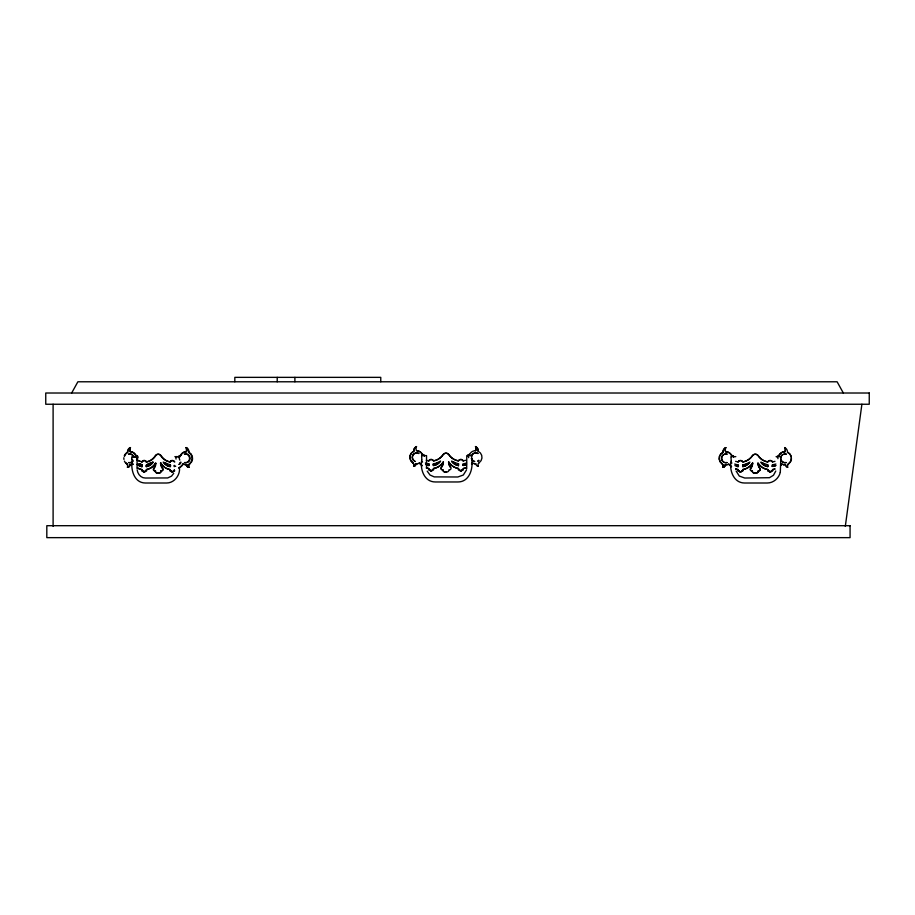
<?xml version="1.0" encoding="UTF-8"?>
<svg xmlns="http://www.w3.org/2000/svg" width="915" height="915" viewBox="0 0 915 915"><rect width="100%" height="100%" fill="white"/><g stroke="black" fill="none" stroke-linecap="round" stroke-linejoin="round"><path stroke-width="1.37" d="M421.804 459.09L421.632 456.013M731.199 460.028L730.925 457.043M468.629 457.637L468.629 456.779M777.922 458.678L777.922 457.809M179.58 468.663C179.763 475.789 174.067 482.994 166.656 483.006L145.256 483.006C133.67 482.834 130.307 468.594 132.343 459.319M471.717 458.85L471.648 456.013M179.786 460.085L179.191 458.324L179.786 456.562M781.021 459.89L781.033 456.562M466.696 468.789L466.776 455.613L471.465 455.613M433.138 464.717L433.355 464.065M132.675 459.89C131.074 460.714 131.497 455.304 132.824 457.043M845.3 526.411L861.896 404.247M421.849 459.616C419.733 468.949 424.183 481.999 435.346 481.965L457.969 481.965C469.761 481.953 473.661 467.851 471.465 458.289M780.312 472.312L780.769 459.319M429.055 465.06L428.986 464.214M462.921 464.374L462.99 465.232M738.577 465.929L737.948 466.661L738.085 464.969M466.478 469.99L463.299 475.034L457.809 476.99L434.259 476.898L430.016 475.034L427.214 471.156M775.771 471.031L773.472 475.262L769.492 477.699L744.787 478.03L739.309 476.075L736.129 471.031M780.312 472.3C778.928 478.202 773.438 483.029 767.262 483.006L744.638 483.006C733.475 483.04 729.026 469.99 731.131 460.657M170.636 466.101C169.824 468.274 169.824 463.242 170.636 465.415M428.986 465.232L428.78 463.928M71.667 393.015L77.878 381.784L837.122 381.784L843.333 393.015M173.713 473.352L171.528 476.143L167.685 477.939L145.405 478.03C141.139 478.168 137.696 474.267 137.136 469.83M742.66 465.106L742.66 466.41M152.805 462.132L152.107 463.104A11.804 11.072 -90 0 1 147.544 466.295C141.116 466.433 155.07 460.485 152.553 463.104A11.804 11.072 -90 0 1 147.99 466.295L146.206 466.661M183.846 464.305L182.931 463.997L182.199 465.014A14.64 13.736 90 0 1 178.619 468M183.377 463.997L182.645 465.014A14.64 13.736 90 0 1 179.077 468M471.477 463.974L472.918 463.265M471.648 463.974L472.426 462.956M780.792 465.014L782.222 464.305M780.952 465.014L781.742 463.997M433.47 463.928L433.298 465.506M462.91 464.065L466.581 462.99M137.113 464.431A11.804 11.072 90 0 0 140.327 466.295C143.884 467.817 141.242 462.189 138.588 464.031M141.665 466.661L142.248 466.547M153.251 462.132L146.652 464.854L146.652 466.661M433.298 463.928L436.855 462.99M458.541 463.825L458.369 465.621L458.541 463.825L452.49 461.812M742.603 464.969L746.16 464.031M767.811 464.969L767.685 466.661L767.845 464.854L761.806 462.853M775.897 464.031L772.477 464.854L772.294 466.261M179.9 462.853L180.93 462.132L180.232 463.104A11.804 11.072 -90 0 1 178.883 464.431M133.064 463.997L131.062 464.82M419.07 463.265L420.5 463.974A14.64 14.514 -90 0 0 422.272 465.621M419.722 462.956L417.434 463.779M728.363 464.305L729.804 465.014A14.64 14.514 -90 0 0 731.565 466.661M436.684 462.99L440.584 461.091L439.841 462.064A11.804 11.701 -90 0 1 435.025 465.255L433.435 465.621M745.988 464.031L749.888 462.132L749.145 463.104A11.804 11.701 -90 0 1 744.33 466.295L742.603 466.547M133.052 464.305L129.45 464.889A2.173 2.036 -90 0 1 127.437 467.279A3.008 2.814 -90 0 0 126.453 463.699A6.588 6.176 -90 0 1 124.406 461.08M726.739 464.82L728.534 464.305M174.33 466.661C175.463 463.916 172.18 466.421 175.669 466.295M463.162 460.897L463.333 460.897A2.756 2.734 -90 0 0 458.541 460.897A14.64 14.514 -90 0 1 448.762 454.423A3.569 3.546 -90 0 0 443.386 454.423A14.64 14.514 -90 0 1 433.607 460.897A2.756 2.734 -90 0 0 428.815 460.897L428.643 460.897A2.756 2.734 -90 0 1 433.435 460.897A14.64 14.514 -90 0 0 443.215 454.423A3.569 3.546 -90 0 1 448.59 454.423A14.64 14.514 -90 0 0 458.369 460.897A2.756 2.734 -90 0 1 463.162 460.897L465.666 460.302M463.024 465.506L464.751 465.255A11.804 11.701 -90 0 0 466.524 464.465M742.74 466.661L744.158 466.295A11.804 11.701 -90 0 0 748.973 463.104M772.477 461.938L772.649 461.938A2.756 2.734 -90 0 0 767.845 461.938A14.64 14.514 -90 0 1 758.066 455.464A3.569 3.546 -90 0 0 752.69 455.464A14.64 14.514 -90 0 1 742.911 461.938A2.756 2.734 -90 0 0 738.119 461.938L737.948 461.938A2.756 2.734 -90 0 1 742.74 461.938A14.64 14.514 -90 0 0 752.53 455.464A3.569 3.546 -90 0 1 757.906 455.464A14.64 14.514 -90 0 0 767.685 461.938A2.756 2.734 -90 0 1 772.477 461.938L774.982 461.343M772.226 466.41L774.056 466.295A11.804 11.701 -90 0 0 775.84 465.506M136.93 458.564A1.704 1.601 -90 0 0 135.637 455.567A6.588 6.176 -90 0 0 130.593 451.77A4.781 4.484 -90 0 1 130.468 447.618L130.022 447.618A4.781 4.484 -90 0 0 130.022 451.793L131.039 451.77A6.588 6.176 -90 0 1 136.083 455.567A1.704 1.601 -90 0 1 137.925 456.962A1.704 1.601 -90 0 1 136.621 458.93M415.73 463.848L417.606 463.779M725.629 451.793L725.801 451.793A4.781 4.747 -90 0 1 725.801 447.618L725.629 447.618A4.781 4.747 -90 0 0 725.629 451.793L726.407 451.77A6.588 6.531 -90 0 1 731.737 455.567A1.704 1.693 -90 0 1 733.693 456.962M725.035 464.889L726.91 464.82M424.388 455.922A1.704 1.693 -90 0 0 422.433 454.526A6.588 6.531 -90 0 0 417.103 450.729L416.508 450.752A4.781 4.747 -90 0 1 416.508 446.589L416.336 446.589A5.09 5.044 -90 0 0 413.603 451.301A6.588 6.531 -90 0 0 412.562 462.658A3.008 2.974 -90 0 1 413.603 466.25L413.774 466.25A2.173 2.15 -90 0 0 415.902 463.848M475.64 446.589A4.781 4.747 -90 0 1 475.64 450.752L475.48 450.752A4.781 4.747 -90 0 0 475.48 446.589L475.64 446.589A5.09 5.044 -90 0 1 478.373 451.301L478.202 451.301A5.09 5.044 -90 0 0 477.264 448.144M185.974 451.793A4.781 4.484 -90 0 0 185.974 447.618L186.431 447.618A5.09 4.781 -90 0 1 189.016 452.342A6.588 6.176 -90 0 1 190 463.699A3.008 2.814 -90 0 0 189.016 467.279L188.559 467.279A2.173 2.036 -90 0 1 186.546 464.889L184.933 464.82M784.784 447.618L784.956 447.618A4.781 4.747 -90 0 1 784.956 451.793L784.784 451.793A4.781 4.747 -90 0 0 784.784 447.618A5.09 5.055 -90 0 1 787.518 452.342A6.588 6.531 -90 0 1 790.915 456.047M413.603 451.301L413.774 451.301A5.09 5.044 -90 0 1 416.508 446.589M185.974 447.618A5.09 4.781 -90 0 1 188.559 452.342L189.016 452.342M725.206 464.889A2.173 2.15 -90 0 1 723.067 467.279L722.907 467.279A3.008 2.974 -90 0 0 721.866 463.699A6.588 6.531 -90 0 1 722.907 452.342L723.067 452.342A5.09 5.055 -90 0 1 725.801 447.618M787.518 452.342L787.689 452.342A6.588 6.531 -90 0 1 788.73 463.699A3.008 2.974 -90 0 0 787.689 467.279L787.518 467.279A3.008 2.974 -90 0 1 787.3 466.307M416.931 450.729A6.588 6.531 -90 0 1 422.261 454.526L422.433 454.526M467.588 455.922A1.704 1.693 -90 0 1 469.544 454.526L469.715 454.526A1.704 1.693 -90 0 0 467.759 455.922M178.517 456.962A1.704 1.601 -90 0 1 180.369 455.567L180.815 455.567A6.588 6.176 -90 0 1 185.859 451.77M421.849 455.613L426.539 455.613L426.539 467.462M726.236 451.77A6.588 6.531 -90 0 1 731.565 455.567L731.737 455.567M784.361 451.77A6.588 6.531 -90 0 0 779.02 455.567L778.859 455.567A6.588 6.531 -90 0 1 784.189 451.77L784.956 451.793M132.343 456.654L137.067 456.654L137.067 468.503M174.857 456.654L179.58 456.654M731.199 456.619L735.82 456.654M776.08 456.654L780.769 456.654M143.072 460.897A2.756 2.585 -90 0 0 142.111 461.938L141.665 461.938A2.756 2.585 -90 0 1 146.206 461.938L146.652 461.938A14.64 13.736 90 0 0 155.905 455.464M169.801 461.938L170.247 461.938A2.756 2.585 -90 0 1 174.776 461.938L174.33 461.938A2.756 2.585 -90 0 0 169.801 461.938A14.64 13.736 90 0 1 160.537 455.464A3.569 3.351 -90 0 0 155.458 455.464A14.64 13.736 90 0 1 146.206 461.938M443.215 462.052L443.386 462.052A8.83 8.75 -90 0 1 441.43 467.428A1.464 1.453 -90 0 0 442.94 469.761A2.402 2.379 -90 0 0 446.062 471.946L445.891 471.946A2.402 2.379 -90 0 1 442.769 469.761A1.464 1.453 -90 0 1 441.259 467.428A8.83 8.75 -90 0 0 443.215 462.052A14.64 14.514 -90 0 1 433.435 468.537L433.435 469.761M448.739 463.505A8.83 8.75 -90 0 1 448.59 462.052L448.762 462.052A14.64 14.514 -90 0 0 458.541 468.537L458.541 469.761M412.562 462.658L412.734 462.658A3.008 2.974 -90 0 1 413.774 466.25M478.373 466.25L478.202 466.25A3.008 2.974 -90 0 1 479.243 462.658L479.414 462.658M158.341 473.066A2.402 2.253 -90 0 0 160.96 470.802A1.464 1.373 -90 0 0 162.401 468.469A8.83 8.281 -90 0 1 160.537 463.093L160.983 463.093A14.64 13.736 90 0 0 164.048 466.661M752.53 463.093L752.69 463.093A8.83 8.75 -90 0 1 750.735 468.469A1.464 1.453 -90 0 0 752.244 470.802A2.402 2.379 -90 0 0 755.367 472.986L755.207 472.986A2.402 2.379 -90 0 1 752.073 470.802A1.464 1.453 -90 0 1 750.563 468.469A8.83 8.75 -90 0 0 752.53 463.093A14.64 14.514 -90 0 1 742.74 469.578L742.74 470.802M126.453 463.699L126.899 463.699A3.008 2.814 -90 0 1 127.562 464.408M188.559 467.279A3.008 2.814 -90 0 1 189.542 463.699L190 463.699M721.866 463.699L722.026 463.699A3.008 2.974 -90 0 1 723.067 467.279M787.346 465.644A3.008 2.974 -90 0 1 788.558 463.699L788.73 463.699M729.026 463.997L729.632 465.014A14.64 14.514 -90 0 0 731.394 466.661M129.45 464.889L129.896 464.889A2.173 2.036 -90 0 1 127.883 467.279L127.437 467.279M141.665 464.854L142.248 464.969M186.546 464.889L186.992 464.889A2.173 2.036 -90 0 0 189.016 467.279M772.477 464.854L772.226 466.101M785.39 464.889L785.562 464.889A2.173 2.15 -90 0 0 787.689 467.279M426.31 467.942A14.64 14.514 -90 0 0 428.643 468.537L428.815 469.761M433.435 468.537L433.607 468.537A14.64 14.514 -90 0 0 443.386 462.052M448.59 462.052A14.64 14.514 -90 0 0 458.369 468.537L458.541 468.537M465.666 467.942A14.64 14.514 -90 0 1 463.333 468.537L463.162 468.537A14.64 14.514 -90 0 0 465.495 467.942M137.376 468A14.64 13.736 90 0 0 141.665 469.578L142.111 470.802M146.206 470.802L146.652 469.578A14.64 13.736 90 0 0 155.905 463.093M160.537 463.093A14.64 13.736 90 0 0 169.801 469.578L170.247 470.802M735.614 468.972A14.64 14.514 -90 0 0 737.948 469.578L738.119 470.802M742.74 469.578L742.911 469.578A14.64 14.514 -90 0 0 752.69 463.093M757.894 463.093A14.64 14.514 -90 0 0 767.685 469.578L767.845 470.802M772.477 470.802L772.649 469.578A14.64 14.514 -90 0 0 774.982 468.972M463.333 469.761L461.972 469.761A1.212 1.201 -90 0 1 460.771 470.973A1.212 1.201 -90 0 1 459.57 469.761M143.255 470.802L141.665 470.802L141.665 469.578M146.206 469.578A14.64 13.736 90 0 0 155.458 463.093A8.83 8.281 -90 0 1 153.606 468.469A1.464 1.373 -90 0 0 155.035 470.802L155.481 470.802A2.402 2.253 -90 0 0 155.95 472.174M160.96 470.802L161.417 470.802A1.464 1.373 -90 0 0 162.847 468.469A8.83 8.281 90 0 1 160.983 463.093M174.776 470.802L173.198 470.802A1.212 1.132 -90 0 1 172.066 472.014A1.212 1.132 -90 0 1 170.933 470.802M755.573 473.066A2.402 2.379 -90 0 0 758.341 470.802L758.512 470.802A1.464 1.453 -90 0 0 760.022 468.469A8.83 8.75 -90 0 1 758.066 463.093A14.64 14.514 -90 0 0 767.845 469.578M155.035 470.802A2.402 2.253 -90 0 0 157.998 472.986L158.444 472.986A2.402 2.253 -90 0 1 156.454 472.678M475.64 450.752L474.874 450.729A6.588 6.531 -90 0 0 469.544 454.526M783.686 464.82L785.562 464.889M474.37 463.779L476.075 463.848A2.173 2.15 -90 0 0 478.202 466.25M186.431 451.793L185.413 451.77A6.588 6.176 -90 0 0 180.369 455.567M186.992 464.889L182.931 463.997M755.207 472.986L755.744 473.066A2.402 2.379 -90 0 0 758.512 470.802M157.998 472.986L158.787 473.066A2.402 2.253 -90 0 0 161.417 470.802M767.845 466.661L766.267 466.295A11.804 11.701 -90 0 1 761.44 463.104M735.614 461.343L738.119 461.938M734.699 464.031L738.371 465.106M736.529 466.295L738.119 466.661M458.541 465.621L456.951 465.255A11.804 11.701 -90 0 1 452.136 462.064M426.31 460.302L428.815 460.897M425.395 462.99L429.066 464.065M427.225 465.255L428.815 465.621M170.247 464.854L163.19 462.132L163.899 463.104A11.804 11.072 90 0 0 168.452 466.295L170.247 466.661M142.111 461.938L137.376 460.359M139.046 464.031L142.111 464.854M142.111 466.661L140.773 466.295A11.804 11.072 90 0 1 137.559 464.431M783.858 464.82L781.57 463.997M474.542 463.779L472.254 462.956M764.597 464.031L760.868 462.132L761.612 463.104A11.804 11.701 -90 0 0 766.438 466.295M455.293 462.99L451.564 461.091L452.307 462.064A11.804 11.701 -90 0 0 457.123 465.255M164.677 462.853L167.171 464.031M139.904 461.343L136.518 459.444M731.131 462.132L731.874 463.104M421.838 461.091L422.581 462.064M419.55 462.956L420.328 463.974A14.64 14.514 -90 0 0 422.101 465.621M772.649 469.578L772.649 470.802L771.276 470.802A1.212 1.201 -90 0 1 770.075 472.014A1.212 1.201 -90 0 1 768.875 470.802M767.685 469.578L767.685 470.802L769.046 470.802A1.212 1.201 -90 0 0 770.247 472.014A1.212 1.201 -90 0 0 771.448 470.802M742.911 469.578L742.911 470.802L741.539 470.802A1.212 1.201 -90 0 1 740.349 472.014A1.212 1.201 -90 0 1 739.148 470.802M737.948 469.578L737.948 470.802L739.309 470.802A1.212 1.201 -90 0 0 740.51 472.014A1.212 1.201 -90 0 0 741.71 470.802M463.333 468.537L463.162 469.761M458.369 468.537L458.369 469.761L459.742 469.761A1.212 1.201 -90 0 0 460.943 470.973A1.212 1.201 -90 0 0 462.144 469.761M433.607 468.537L433.607 469.761L432.235 469.761A1.212 1.201 -90 0 1 431.045 470.973A1.212 1.201 -90 0 1 429.844 469.761M428.643 468.537L428.643 469.761L430.016 469.761A1.212 1.201 -90 0 0 431.217 470.973A1.212 1.201 -90 0 0 432.406 469.761M380.766 381.784L380.766 377.357L234.823 377.357L234.823 381.784M294.893 377.357L294.893 381.784M277.211 377.357L277.211 381.784M174.33 469.578L174.33 470.802M169.801 469.578L169.801 470.802L171.38 470.802A1.212 1.132 -90 0 0 172.512 472.014A1.212 1.132 -90 0 0 173.644 470.802M146.652 469.578L146.652 470.802L145.073 470.802A1.212 1.132 -90 0 1 143.941 472.014A1.212 1.132 -90 0 1 142.797 470.802M53.104 404.247L53.104 526.285M446.268 472.026A2.402 2.379 -90 0 0 449.036 469.761L449.208 469.761A1.464 1.453 -90 0 0 450.718 467.428A8.83 8.75 -90 0 1 448.762 462.052M428.815 468.537A14.64 14.514 -90 0 1 426.482 467.942M439.669 462.064A11.804 11.701 -90 0 1 434.854 465.255M475.48 446.589A5.09 5.044 -90 0 1 476.967 447.767M415.719 464.443A2.173 2.15 -90 0 1 413.603 466.25M412.734 462.658A6.588 6.531 -90 0 1 413.774 451.301M466.353 464.465A11.804 11.701 -90 0 1 464.58 465.255M422.261 454.526A1.704 1.693 -90 0 1 424.217 455.922M478.202 451.301A6.588 6.531 -90 0 1 479.243 462.658M450.546 467.428A8.83 8.75 -90 0 1 448.842 463.974M427.397 465.255A11.804 11.701 -90 0 1 425.624 464.465M476.944 453.062A4.369 4.335 -90 0 1 477.985 453.497M478.888 460.382A4.369 4.335 -90 0 1 477.985 461.069M474.702 461.515A4.369 4.335 -90 0 1 471.625 458.415M471.625 456.15A4.369 4.335 -90 0 1 475.823 452.914M476.749 453.062A4.369 4.335 -90 0 1 477.802 453.497M478.694 460.382A4.369 4.335 -90 0 1 477.802 461.069M474.508 461.515A4.369 4.335 -90 0 1 471.442 458.415M471.442 456.15A4.369 4.335 -90 0 1 475.628 452.914M417.812 453.062A4.369 4.335 -90 0 1 418.864 453.497M414.529 461.069A4.369 4.335 -90 0 1 416.691 452.914M417.629 453.062A4.369 4.335 -90 0 1 418.67 453.497M415.387 461.515A4.369 4.335 -90 0 1 416.508 452.914M738.119 469.578A14.64 14.514 -90 0 1 735.786 468.972M722.907 452.342A5.09 5.055 -90 0 1 725.629 447.618M758.341 470.802A1.464 1.453 -90 0 0 759.862 468.469A8.83 8.75 -90 0 1 758.043 464.546M725.046 465.186A2.173 2.15 -90 0 1 722.907 467.279M722.026 463.699A6.588 6.531 -90 0 1 723.067 452.342M775.668 465.506A11.804 11.701 -90 0 1 773.896 466.295M731.565 455.567A1.704 1.693 -90 0 1 733.521 456.962M791.292 457.717A6.588 6.531 -90 0 1 788.558 463.699M774.811 468.972A14.64 14.514 -90 0 1 772.477 469.578M777.075 456.962A1.704 1.693 -90 0 1 779.02 455.567M736.701 466.295A11.804 11.701 -90 0 1 734.928 465.506M784.006 454.103A4.369 4.335 -90 0 1 786.248 454.103M786.248 462.555A4.369 4.335 -90 0 1 780.941 459.456M780.941 457.191A4.369 4.335 -90 0 1 782.954 454.538M783.823 454.103A4.369 4.335 -90 0 1 786.065 454.103M786.065 462.555A4.369 4.335 -90 0 1 780.747 459.456M780.747 457.191A4.369 4.335 -90 0 1 782.771 454.538M724.863 454.103A4.369 4.335 -90 0 1 727.116 454.103M727.116 462.555A4.369 4.335 -90 0 1 724.863 462.555M723.822 462.109A4.369 4.335 -90 0 1 723.822 454.538M726.922 462.555A4.369 4.335 -90 0 1 721.466 458.324A4.369 4.335 -90 0 1 726.922 454.103M134.665 457.065A1.67 0.583 -90 0 1 135.477 457.065M176.115 457.065A1.67 0.583 -90 0 1 176.938 457.065M176.023 459.078A1.67 0.583 -90 0 1 176.023 457.409M155.882 463.585A8.83 8.281 90 0 1 155.23 466.398M155.035 466.844A8.83 8.281 90 0 1 154.326 468.08M142.111 469.578A14.64 13.736 90 0 1 137.822 468M155.481 470.802A1.464 1.373 -90 0 1 154.052 468.469M145.519 470.802A1.212 1.132 -90 0 1 143.586 471.66M126.899 463.699A6.588 6.176 -90 0 1 125.721 462.532M124.669 456.047A6.588 6.176 -90 0 1 127.883 452.342M127.94 451.381A5.09 4.781 -90 0 1 130.468 447.618M143.483 460.68A2.756 2.585 -90 0 1 146.652 461.938M123.937 459.433A6.588 6.176 -90 0 1 123.868 457.717M124.223 456.047A6.588 6.176 -90 0 1 127.437 452.342A5.09 4.781 -90 0 1 130.022 447.618M180.678 463.104A11.804 11.072 -90 0 1 179.329 464.431M168.909 466.295A11.804 11.072 90 0 1 164.345 463.104M170.247 461.938A14.64 13.736 90 0 1 160.983 455.464A3.569 3.351 -90 0 0 156.225 455.098M188.559 452.342A6.588 6.176 -90 0 1 189.542 463.699M186.431 447.618A4.781 4.484 -90 0 1 186.557 451.461M170.247 469.578A14.64 13.736 90 0 1 165.958 468M178.974 456.962A1.704 1.601 -90 0 1 180.815 455.567M184.407 454.103A4.369 4.106 -90 0 1 189.565 458.324A4.369 4.106 -90 0 1 184.407 462.555M184.899 454.103A4.369 4.106 -90 0 1 190.068 458.324A4.369 4.106 -90 0 1 184.899 462.555M128.466 454.103A4.369 4.106 -90 0 1 133.487 457.191M133.075 460.508A4.369 4.106 -90 0 1 128.466 462.555M128.958 454.103A4.369 4.106 -90 0 1 133.979 457.191M132.927 461.423A4.369 4.106 -90 0 1 128.958 462.555M869.25 393.015L45.75 393.015L45.75 404.247L869.25 404.247L869.25 393.015M850.069 525.702L46.814 525.702L46.814 537.643L850.069 537.643L850.069 525.702"/></g></svg>
